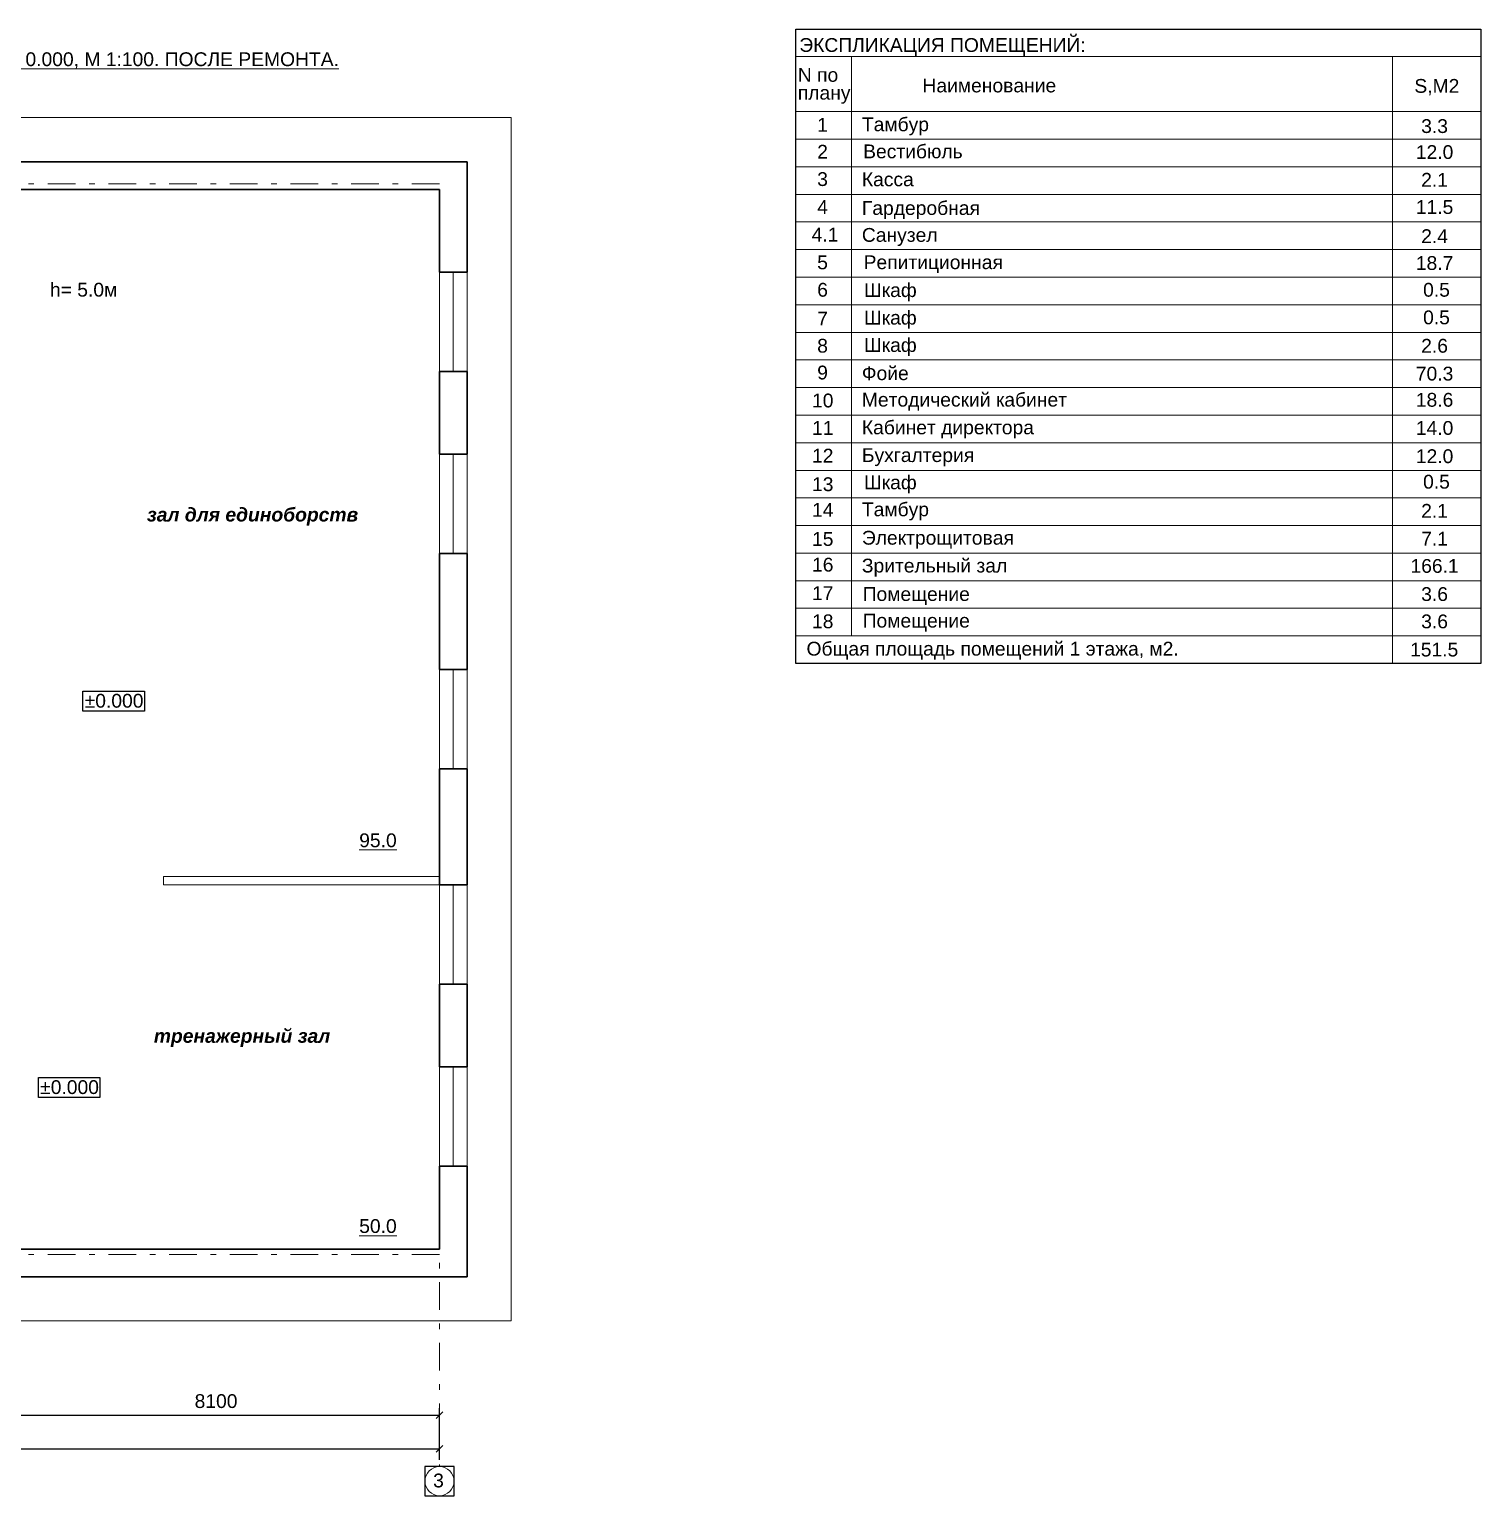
# Model space of a CAD drawing. Header units: metres. Extents: x 2 to 61, y 1.8 to 28.3.
# Drawn here: x 34.69 to 60.99, y 1.75 to 28.32 of the extents above; entities that cross this region are included whole.
import ezdxf
from ezdxf.enums import TextEntityAlignment as Align

# ---------------------------------------------------------------- set-up
doc = ezdxf.new("R2010")
doc.units = ezdxf.units.M
doc.header["$MEASUREMENT"] = 0
doc.linetypes.add('( Dashdot )', pattern=[1.001, 0.5, -0.25, 0.001, -0.25])
doc.layers.get('Defpoints').update_dxf_attribs({"lineweight": 0})
doc.layers.add('YOLO_TABLE', color=1, linetype='Continuous')
doc.styles.add('GOST 2.304', font='CS_Gost2304.shx')
doc.styles.get("Standard").update_dxf_attribs({"font": 'CS_Gost2304.shx'})
doc.styles.add('Style-Arial', font='arial.ttf')
doc.styles.add('Style-Arial IF', font='arialbi.ttf')
doc.dimstyles.get("Standard").update_dxf_attribs({"dimtxt": 0.18, "dimasz": 0.18, "dimexe": 0.18, "dimexo": 0.0625, "dimgap": 0.09, "dimtad": 0, "dimtih": 1, "dimtoh": 1, "dimdec": 4, "dimzin": 0, "dimdsep": 46, "dimtxsty": 'STANDARD', "dimcen": 0.09, "dimadec": 0, "dimazin": 0, "dimtfac": 1, "dimtdec": 4, "dimtofl": 0, "dimtmove": 0, "dimatfit": 3, "dimfxl": 1, "dimtolj": 1, "dimtzin": 0, "dimarcsym": 0})

# ---------------------------------------------------------------- blocks, each defined once
blk = doc.blocks.new('_Oblique')
at = {"color": 0, "linetype": 'ByBlock', "lineweight": -2}
blk.add_line((0.5, 0.5), (-0.5, -0.5), dxfattribs=at)
blk = doc.blocks.new('*D8')
at = {"color": 0, "linetype": 'Continuous', "lineweight": -2, "transparency": 16777216}
for p, q in [((6.524, 2.402), (6.524, 2.724)), ((42.124, 2.402), (42.124, 2.724)), ((6.524, 2.599), (42.124, 2.599))]:
    blk.add_line(p, q, dxfattribs=at)
at = {"layer": 'Defpoints', "color": 0, "linetype": 'Continuous', "lineweight": 30, "transparency": 16777216}
for p in [(42.124, 2.599), (6.524, 2.277), (42.124, 2.277)]:
    blk.add_point(p, dxfattribs=at)
at = {"color": 0, "linetype": 'Continuous', "lineweight": -2, "transparency": 16777216, "xscale": 0.125, "yscale": 0.125, "zscale": 0.125, "rotation": 180}
blk.add_blockref('_Oblique', (6.524, 2.599), dxfattribs=at)
at = {"color": 0, "linetype": 'Continuous', "lineweight": -2, "transparency": 16777216, "xscale": 0.125, "yscale": 0.125, "zscale": 0.125}
blk.add_blockref('_Oblique', (42.124, 2.599), dxfattribs=at)
at = {"color": 0, "linetype": 'Continuous', "lineweight": 0, "transparency": 16777216, "insert": (24.324, 2.852), "char_height": 0.25, "attachment_point": 5, "style": 'Style-Arial'}
blk.add_mtext('\\A1;35600', dxfattribs=at)
blk = doc.blocks.new('*D9')
at = {"color": 0, "linetype": 'Continuous', "lineweight": -2, "transparency": 16777216}
for p, q in [((34.024, 2.402), (34.024, 3.334)), ((34.024, 3.209), (42.124, 3.209)), ((42.124, 2.402), (42.124, 3.334))]:
    blk.add_line(p, q, dxfattribs=at)
at = {"layer": 'Defpoints', "color": 0, "linetype": 'Continuous', "lineweight": 30, "transparency": 16777216}
for p in [(42.124, 3.209), (34.024, 2.277), (42.124, 2.277)]:
    blk.add_point(p, dxfattribs=at)
at = {"color": 0, "linetype": 'Continuous', "lineweight": -2, "transparency": 16777216, "xscale": 0.125, "yscale": 0.125, "zscale": 0.125, "rotation": 180}
blk.add_blockref('_Oblique', (34.024, 3.209), dxfattribs=at)
at = {"color": 0, "linetype": 'Continuous', "lineweight": -2, "transparency": 16777216, "xscale": 0.125, "yscale": 0.125, "zscale": 0.125}
blk.add_blockref('_Oblique', (42.124, 3.209), dxfattribs=at)
at = {"color": 0, "linetype": 'Continuous', "lineweight": 0, "transparency": 16777216, "insert": (38.074, 3.462), "char_height": 0.25, "attachment_point": 5, "style": 'Style-Arial'}
blk.add_mtext('\\A1;8100', dxfattribs=at)

msp = doc.modelspace()

# ---------------------------------------------------------------- linework, layer by layer
at = {"color": 7, "linetype": 'Continuous', "lineweight": 13}
for p, q in [((48.58001954, 27.82663839), (60.9944676, 27.82663839)), ((48.58001954, 27.82663839), (48.58001954, 16.82663839)), ((49.59348457, 27.82663839), (49.59348457, 17.32663839)), ((59.39548395, 27.82663839), (59.39548395, 16.82663839)), ((60.9944676, 27.82663839), (60.9944676, 16.82663839)), ((48.58001954, 26.82663839), (60.9944676, 26.82663839)), ((48.58001954, 17.32663839), (60.9944676, 17.32663839)), ((48.58001954, 16.82663839), (60.9944676, 16.82663839)), ((42.1242473, 12.96757519), (37.1242473, 12.96757519)), ((37.1242473, 12.96757519), (37.1242473, 12.81757519)), ((42.1242473, 12.81757519), (37.1242473, 12.81757519))]:
    msp.add_line(p, q, dxfattribs=at)
at = {"color": 7, "linetype": 'Continuous', "lineweight": 0}
for p, q in [((30.8242473, 26.71757519), (43.4242473, 26.71757519)), ((43.4242473, 26.71757519), (43.4242473, 4.91757519)), ((48.58001954, 26.32663839), (60.9944676, 26.32663839)), ((48.58001954, 25.82663839), (60.9944676, 25.82663839)), ((48.58001954, 25.32663839), (60.9944676, 25.32663839)), ((48.58001954, 24.82663839), (60.9944676, 24.82663839)), ((48.58001954, 24.32663839), (60.9944676, 24.32663839)), ((48.58001954, 23.82663839), (60.9944676, 23.82663839)), ((48.58001954, 23.32663839), (60.9944676, 23.32663839)), ((48.58001954, 22.82663839), (60.9944676, 22.82663839)), ((48.58001954, 22.32663839), (60.9944676, 22.32663839)), ((48.58001954, 21.82663839), (60.9944676, 21.82663839)), ((48.58001954, 21.32663839), (60.9944676, 21.32663839)), ((48.58001954, 20.82663839), (60.9944676, 20.82663839)), ((48.58001954, 20.32663839), (60.9944676, 20.32663839)), ((48.58001954, 19.82663839), (60.9944676, 19.82663839)), ((48.58001954, 19.32663839), (60.9944676, 19.32663839)), ((48.58001954, 18.82663839), (60.9944676, 18.82663839)), ((48.58001954, 18.32663839), (60.9944676, 18.32663839)), ((48.58001954, 17.82663839), (60.9944676, 17.82663839)), ((48.58001954, 17.32663839), (60.9944676, 17.32663839)), ((43.4242473, 4.91757519), (29.9042473, 4.91757519))]:
    msp.add_line(p, q, dxfattribs=at)
at = {"lineweight": 30}
for p, q in [((30.6242473, 25.91757519), (42.6242473, 25.91757519)), ((42.6242473, 25.91757519), (42.6242473, 23.91757519)), ((34.5242473, 25.41757519), (42.1242473, 25.41757519)), ((42.1242473, 25.41757519), (42.1242473, 23.91757519)), ((42.1242473, 23.91757519), (42.6242473, 23.91757519)), ((42.1242473, 22.11757519), (42.6242473, 22.11757519)), ((42.1242473, 22.11757519), (42.1242473, 20.61757519)), ((42.6242473, 22.11757519), (42.6242473, 20.61757519)), ((42.1242473, 20.61757519), (42.6242473, 20.61757519)), ((42.1242473, 18.81757519), (42.6242473, 18.81757519)), ((42.1242473, 18.81757519), (42.1242473, 16.71757519)), ((42.6242473, 18.81757519), (42.6242473, 16.71757519)), ((42.1242473, 16.71757519), (42.6242473, 16.71757519)), ((42.1242473, 14.91757519), (42.6242473, 14.91757519)), ((42.1242473, 14.91757519), (42.1242473, 12.81757519)), ((42.6242473, 14.91757519), (42.6242473, 12.81757519)), ((42.1242473, 12.81757519), (42.6242473, 12.81757519)), ((42.1242473, 11.01757519), (42.6242473, 11.01757519)), ((42.1242473, 11.01757519), (42.1242473, 9.51757519)), ((42.6242473, 11.01757519), (42.6242473, 9.51757519)), ((42.1242473, 9.51757519), (42.6242473, 9.51757519)), ((42.1242473, 7.71757519), (42.6242473, 7.71757519)), ((42.1242473, 7.71757519), (42.1242473, 6.21757519)), ((42.6242473, 7.71757519), (42.6242473, 5.71757519)), ((34.5242473, 6.21757519), (42.1242473, 6.21757519)), ((42.6242473, 5.71757519), (33.0242473, 5.71757519))]:
    msp.add_line(p, q, dxfattribs=at)
at = {"color": 1, "linetype": '( Dashdot )', "lineweight": 0}
for p, q in [((42.1242473, 25.51757519), (2.55458789, 25.51757519)), ((42.1242473, 25.41757519), (42.1242473, 2.276999)), ((42.1242473, 6.11757519), (2.55458789, 6.11757519))]:
    msp.add_line(p, q, dxfattribs=at)
at = {"lineweight": 0}
for p, q in [((42.3742473, 23.91757519), (42.3742473, 22.11757519)), ((42.3742473, 20.61757519), (42.3742473, 18.81757519)), ((42.3742473, 16.71757519), (42.3742473, 14.91757519)), ((42.3742473, 12.81757519), (42.3742473, 11.01757519)), ((42.3742473, 9.51757519), (42.3742473, 7.71757519))]:
    msp.add_line(p, q, dxfattribs=at)
at = {"lineweight": 0, "flags": 128}
for points in [[(42.1242473, 23.91757519), (42.6242473, 23.91757519), (42.6242473, 22.11757519), (42.1242473, 22.11757519), (42.1242473, 23.91757519)], [(42.1242473, 20.61757519), (42.6242473, 20.61757519), (42.6242473, 18.81757519), (42.1242473, 18.81757519), (42.1242473, 20.61757519)], [(42.1242473, 16.71757519), (42.6242473, 16.71757519), (42.6242473, 14.91757519), (42.1242473, 14.91757519), (42.1242473, 16.71757519)], [(42.1242473, 12.81757519), (42.6242473, 12.81757519), (42.6242473, 11.01757519), (42.1242473, 11.01757519), (42.1242473, 12.81757519)], [(42.1242473, 9.51757519), (42.6242473, 9.51757519), (42.6242473, 7.71757519), (42.1242473, 7.71757519), (42.1242473, 9.51757519)]]:
    msp.add_lwpolyline(points, close=True, dxfattribs=at)
for points in [[(35.66210843, 16.32569108), (36.77643482, 16.32569108), (36.77643482, 15.96483099), (35.66210843, 15.96483099)], [(34.85521719, 9.32598574), (35.96954358, 9.32598574), (35.96954358, 8.96512565), (34.85521719, 8.96512565)]]:
    msp.add_lwpolyline(points, close=True)
at = {"color": 7, "linetype": 'Continuous', "lineweight": 13}
msp.add_circle((42.1242473, 2.01364355), 0.26335544, dxfattribs=at)
at = {"layer": 'YOLO_TABLE'}
for points in [[(60.9944676, 16.82663839), (48.58001954, 16.82663839), (48.58001954, 28.31659584), (60.9944676, 28.31659584)], [(41.86089186, 1.75028811), (42.38760275, 1.75028811), (42.38760275, 2.276999), (41.86089186, 2.276999)]]:
    msp.add_lwpolyline(points, close=True, dxfattribs=at)
at = {"layer": 'YOLO_TABLE', "flags": 128}
for points in [[(35.66210843, 16.32569108), (36.77643482, 16.32569108), (36.77643482, 15.96483099), (35.66210843, 15.96483099), (35.66210843, 16.32569108)], [(34.85521719, 9.32598574), (35.96954358, 9.32598574), (35.96954358, 8.96512565), (34.85521719, 8.96512565), (34.85521719, 9.32598574)]]:
    msp.add_lwpolyline(points, close=True, dxfattribs=at)

# ---------------------------------------------------------------- texts
at = {"color": 7, "lineweight": 13, "style": 'Style-Arial'}
msp.add_text('ЭКСПЛИКАЦИЯ ПОМЕЩЕНИЙ:', height=0.25, dxfattribs=at).set_placement((51.24019588, 28.03235666), align=Align.MIDDLE_CENTER)
at = {"color": 7, "linetype": 'Continuous', "lineweight": 13}
for s, style, p in [('%%uПЛАН НА ОТМ. 0.000, М 1:100. ПОСЛЕ РЕМОНТА.%%U', 'Style-Arial', (32.00554732, 27.89999153)), ('зал для единоборств', 'Style-Arial IF', (36.82113607, 19.65012404)), ('Помещение', 'Style-Arial', (49.79325951, 18.21071509)), ('Помещение', 'Style-Arial', (49.79325951, 17.72832303)), ('Общая площадь помещений 1 этажа, м2.', 'Style-Arial', (48.77569936, 17.22024346)), ('151.5', 'Style-Arial', (59.71452597, 17.20423773)), ('±0.000', 'Style-Arial', (35.69299857, 16.27702984)), ('%%u95.0%%U', 'Style-Arial', (40.66874817, 13.74887057)), ('тренажерный зал', 'Style-Arial IF', (36.94660021, 10.20525993)), ('±0.000', 'Style-Arial', (34.88610733, 9.2773245)), ('%%u50.0%%U', 'Style-Arial', (40.66874817, 6.76012485))]:
    msp.add_text(s, height=0.25, dxfattribs=dict(at, style=style)).set_placement(p, align=Align.TOP_LEFT)
at = {"color": 7, "linetype": 'Continuous', "lineweight": 0, "style": 'Style-Arial'}
for s, p in [('1', (48.96957579, 26.71212994)), ('Тамбур', (49.77921102, 26.72096446)), ('2', (48.96957579, 26.22376819)), ('3', (48.96957579, 25.72829438)), ('Касса', (49.77921102, 25.7236329)), ('4', (48.96957579, 25.22215246)), ('Гардеробная', (49.77921102, 25.20437234)), ('4.1', (48.86835579, 24.72215246)), ('Санузел', (49.77921102, 24.71678802)), ('5', (48.96957579, 24.21956658)), ('h= 5.0м', (35.06380857, 23.72473461)), ('6', (48.96957579, 23.72261109)), ('7', (48.96957579, 23.2010597)), ('8', (48.96957579, 22.70898468)), ('9', (48.96957579, 22.2235135)), ('Фойе', (49.77921102, 22.21136749)), ('10', (48.87558625, 21.71693488)), ('Методический кабинет', (49.77921102, 21.73208929)), ('11', (48.87558625, 21.21951019)), ('Кабинет директора', (49.77921102, 21.2297297)), ('Бухгалтерия', (49.77921102, 20.7273701)), ('12', (48.87558625, 20.71715059)), ('13', (48.87558625, 20.20001571)), ('14', (48.87558625, 19.73459432)), ('Тамбур', (49.77921102, 19.74480878)), ('15', (48.87558625, 19.20810945)), ('Электрощитовая', (49.77921102, 19.23005354)), ('16', (48.87558625, 18.74268806)), ('Зрительный зал', (49.77921102, 18.72609473)), ('17', (48.87558625, 18.22555318)), ('18', (48.87558625, 17.71580594))]:
    msp.add_text(s, height=0.25, dxfattribs=at).set_placement(p, align=Align.TOP_LEFT)
at = {"color": 7, "linetype": 'Continuous', "lineweight": 13, "style": 'Style-Arial'}
for s, p in [('3.3', (60.15883452, 26.68841835)), ('12.0', (60.15883452, 26.21772007)), ('2.1', (60.15883452, 25.71536047)), ('11.5', (60.15883452, 25.2220664)), ('2.4', (60.15883452, 24.69437775)), ('18.7', (60.15883452, 24.20705728)), ('2.6', (60.15883452, 22.70828958)), ('70.3', (60.15883452, 22.20408307)), ('18.6', (60.15883452, 21.72942713)), ('14.0', (60.15883452, 21.21967989)), ('12.0', (60.15883452, 20.70762401)), ('2.1', (60.15883452, 19.7176801)), ('7.1', (60.15883452, 19.21347359)), ('166.1', (60.15883452, 18.71975489)), ('3.6', (60.15883452, 18.21000765)), ('3.6', (60.15883452, 17.71503569))]:
    msp.add_text(s, height=0.25, dxfattribs=at).set_placement(p, align=Align.TOP_CENTER)
at = {"color": 7, "linetype": 'Continuous', "lineweight": 30, "style": 'Style-Arial'}
msp.add_text('3', height=0.25, dxfattribs=at).set_placement((42.00859409, 2.1503567), align=Align.TOP_LEFT)
at = {"color": 7, "linetype": 'Continuous', "lineweight": 13, "char_height": 0.25}
for s, insert, attachment_point, line_spacing_factor, style in [('N по \\Pплану', (48.61795353, 27.29172707), 4, 0.776524, 'Style-Arial'), ('Наименование', (50.87702246, 27.2975635), 4, 0.6, 'Style-Arial'), ('\\fArial|b0|i0|c204204|p39;Вестибюль', (49.8022822, 26.23014368), 1, 0.72, 'GOST 2.304'), ('\\fArial|b0|i0|c204204|p39;Репитиционная', (49.8106265, 24.22234967), 1, 0.72, 'GOST 2.304'), ('\\fArial|b0|i0|c204204|p39;Шкаф', (49.81856375, 23.71664571), 1, 0.72, 'GOST 2.304'), ('\\fArial|b0|i0|c204204|p39;0.5', (59.95062542, 23.72257411), 1, 0.72, 'GOST 2.304'), ('\\fArial|b0|i0|c204204|p39;Шкаф', (49.81856375, 23.21741338), 1, 0.72, 'GOST 2.304'), ('\\fArial|b0|i0|c204204|p39;0.5', (59.95062542, 23.22279854), 1, 0.72, 'GOST 2.304'), ('\\fArial|b0|i0|c204204|p39;Шкаф', (49.81856375, 22.72198369), 1, 0.72, 'GOST 2.304'), ('\\fArial|b0|i0|c204204|p39;Шкаф', (49.81856375, 20.2331557), 1, 0.72, 'GOST 2.304'), ('\\fArial|b0|i0|c204204|p39;0.5', (59.95062542, 20.24526339), 1, 0.72, 'GOST 2.304')]:
    msp.add_mtext(s, dxfattribs=dict(at, insert=insert, attachment_point=attachment_point, line_spacing_factor=line_spacing_factor, style=style))
at = {"color": 7, "linetype": 'Continuous', "lineweight": 0, "insert": (60.20036115, 27.41656196), "char_height": 0.25, "attachment_point": 2, "line_spacing_factor": 0.6, "style": 'Style-Arial'}
msp.add_mtext('S,М2', dxfattribs=at)

# ---------------------------------------------------------------- dimensions: what is measured, and where the dimension line sits
at = {"color": 5, "linetype": 'Continuous', "lineweight": 0}
for base, p1, picture, middle in [((42.1242473, 3.20892709), (34.0242473, 2.276999), '*D9', (38.0742473, 3.46157034)), ((42.1242473, 2.59906265), (6.5242473, 2.276999), '*D8', (24.3242473, 2.85179117))]:
    dim = msp.add_linear_dim(base=base, p1=p1, p2=(42.1242473, 2.276999), dimstyle='Standard', override={"dimtxt": 0.25, "dimasz": 0.125, "dimexe": 0.125, "dimexo": 0.125, "dimgap": 0.125, "dimtad": 1, "dimtih": 0, "dimtoh": 0, "dimlfac": 1000, "dimzin": 11, "dimtxsty": 'Style-Arial', "dimblk": 'Oblique', "dimfrac": 2, "dimtzin": 11}, dxfattribs=at)
    dim.commit()
    dim.dimension.update_dxf_attribs({"geometry": picture, "text_midpoint": middle})

doc.saveas('drawing.dxf')
